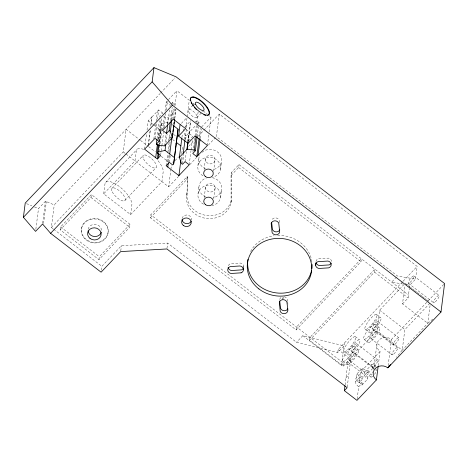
<?xml version="1.0" encoding="UTF-8"?>
<svg xmlns="http://www.w3.org/2000/svg" width="468" height="468" viewBox="0 0 468 468"><rect width="100%" height="100%" fill="white"/><g stroke="black" fill="none" stroke-linecap="round" stroke-linejoin="round"><path stroke-width="0.35" stroke-dasharray="2.34 1.75" d="M296.15 329.94L296.525 326.997L361.378 258.769L360.998 261.711L296.15 329.94L150.421 217.76L150.795 214.818L187.153 176.571L187.803 177.068L186.568 199.777A22.505 20.089 7.3 0 0 208.073 218.585A22.505 20.089 7.3 0 0 231.087 202.469L231.666 194.916L231.426 172.522L238.996 164.56L408.5 295.045M187.803 177.068L186.948 196.835A22.505 20.089 7.3 0 0 208.447 215.643A22.505 20.089 7.3 0 0 231.467 199.526M231.087 202.469L231.052 175.465L231.426 172.522M35.843 229.238L38.487 208.605L45.478 201.252L54.253 204.902L160.044 93.6M42.652 223.306L45.478 201.252M43.547 223.534L46.355 201.614M53.089 228.77L51.369 227.442L54.253 204.902M60.237 229.858L60.612 226.916L91.377 194.553L130.081 224.347L129.706 227.29L98.941 259.652L60.237 229.858L90.997 197.49L91.377 194.553M81.537 228.583L81.602 228.091M103.697 193.846L104.955 184.047A17.532 6.616 43.5 0 1 119.422 186.568A17.532 6.616 43.5 0 1 131.882 204.773L130.625 214.578L103.697 193.846L134.989 160.928L136.246 151.129A17.532 6.616 43.5 0 1 143.846 149.52M98.941 259.652L99.321 256.716L130.081 224.347M101.351 270.229L101.854 266.31L121.434 245.712L167.649 243.079L296.548 342.301L337.767 352.498L344.062 345.875L302.843 335.685L296.548 342.301M107.962 233.316A13.426 11.981 7.3 0 0 90.102 219.574A13.426 11.981 7.3 0 0 86.182 239.961A13.426 11.981 7.3 0 0 107.962 233.316L108.026 232.824A13.426 11.981 7.3 0 0 90.166 219.082A13.426 11.981 7.3 0 0 86.247 239.47A13.426 11.981 7.3 0 0 108.026 232.824M51.369 227.442L123.207 151.86L126.097 129.314L139.903 139.944M120.762 250.942L121.434 245.712M144.589 149.175L146.502 134.252M147.046 129.987L148.227 120.75L151.913 116.877L150.813 126.179M148.268 145.302L150.181 130.379M150.725 126.114L151.913 116.877M148.356 145.367L150.263 130.443M153.849 138.967L155.762 124.043M156.125 121.2L157.4 111.249M155.019 138.352L157.02 122.721M157.476 119.164L158.658 109.927L162.618 112.975L162.431 114.391M157.043 138.505L159.319 120.744M159.775 117.187L159.957 115.766L162.618 112.975M158.061 139.248L159.336 129.303M158.19 139.388L160.735 119.492M158.956 139.546L160.869 124.623L161.817 123.622L168.679 121.967M158.974 141.394L161.981 117.948M159.179 144.232L159.36 142.81M159.453 142.096L161.817 123.622M159.196 144.805L159.471 142.676M159.565 141.968L161.021 130.595L161.998 129.566L159.541 148.754M159.266 150.883L159.448 149.462M162.571 130.408L164.572 114.777M165.029 111.22L166.21 101.983L167.468 100.661M164.011 127.665L165.83 113.449M166.286 109.898L167.38 101.369M160.688 154.926L161.776 146.396M161.869 145.688L163.595 132.187M164.578 145.928L166.122 133.848M167.398 123.897L168.217 117.503L176.009 109.307L174.827 118.544M167.708 124.213L169.527 110.003M169.983 106.447L170.165 105.031L166.21 101.983M165.947 143.29L167.129 134.047M170.457 120.709L172.189 107.207M172.552 104.364L172.821 102.235L173.967 103.112L174.646 105.177M168.562 141.12L169.656 132.59M171.294 119.802L172.113 113.402M171.873 119.457L173.417 107.377M173.786 104.534L173.967 103.112M166.128 165.754L167.679 153.674M167.766 152.966L169.042 143.015M169.498 139.464L169.773 137.335L170.75 136.305L170.568 137.727M167.474 161.887L168.381 154.779M168.837 151.222L170.019 141.985M173.265 119.153L174.634 108.494M174.997 105.651L176.91 90.728L189.277 100.251L187.264 115.976M168.538 161.366L169.357 154.972M174.535 118.849L175.716 109.611M169.346 162.373L170.253 155.265M126.015 154.019L168.65 186.837L170.814 169.931M170.902 169.229L171.446 164.999M172.984 162.835L173.166 161.413M175.354 144.355L175.535 142.933M166.982 248.303L167.649 243.079M181.935 137.434L182.391 133.877M181.011 159.26L181.286 157.125M181.742 153.574L182.561 147.18M185.638 128.677L186.989 118.111M181.882 159.968L182.432 155.704M184.521 139.365L185.071 135.1L183.936 131.654M185.012 139.727L186.925 124.804M182.578 163.624L183.854 153.679M185.673 139.464L186.129 135.913L188.715 133.193L192.839 136.363L187.943 141.511M185.076 161.618L186.346 151.667M187.621 141.716L188.715 133.193M187.89 141.617L190.529 121.013M188.177 141.313L190.728 121.417M188.089 142.658L189.446 132.087L196.034 125.155M150.421 217.76L186.779 179.507L187.153 176.571M189.195 164.789L191.02 150.579M191.108 149.865L192.289 140.628M186.761 195.302L187.141 192.366M192.945 152.106L194.77 137.89M195.062 135.931L196.408 125.102M196.782 122.517L198.151 111.793M196.115 135.778L197.391 125.828M197.478 125.114L197.935 121.563L195.086 121.224M197.174 136.592L198.444 126.641M198.812 123.798L198.994 122.376L197.935 121.563M199.263 137.446L200.444 128.209M200.175 138.329L201.363 129.092M197.946 165.438L198.953 157.599M198.052 193.541L199.052 185.697M204.089 169.597L205.481 158.769M207.429 145.454L208.798 134.796M209.161 131.953L211.074 117.029L209.383 115.731M204.194 197.701L205.581 186.867M219.27 114.075L216.386 136.615L397.455 276.003L415.537 279.156L417.169 266.415L219.27 114.075L197.666 136.808M213.578 171.3L214.97 160.465A4.82 4.306 7.3 0 0 208.552 155.528A4.82 4.306 7.3 0 0 207.149 162.852A4.82 4.306 7.3 0 0 214.97 160.465M213.771 198.678L215.069 188.569A4.82 4.306 7.3 0 0 208.658 183.631A4.82 4.306 7.3 0 0 207.248 190.956A4.82 4.306 7.3 0 0 215.069 188.569M220.486 169.474L221.493 161.636M220.592 197.578L221.592 189.739M231.052 175.465L238.616 167.503L238.996 164.56M243.535 268.17L243.764 266.403M282.771 299.713L283.076 297.361M282.906 299.116L283.134 297.35M309.611 340.306L309.991 337.364L374.839 269.135L374.464 272.078L309.611 340.306L343.272 366.216L376.968 330.759L379.606 310.173L404.662 283.813M337.767 352.498L338.148 349.555L402.626 281.718M302.843 335.685L341.552 365.479L344.436 342.939M343.272 366.216L343.647 363.273L150.795 214.818M345.074 384.988L347.976 362.22L350.772 359.278L338.148 349.555M347.233 387.001L350.772 359.278M367.801 377.167L367.591 377.015A4.604 1.737 43.5 0 1 364.519 372.557A4.604 1.737 43.5 0 1 367.608 372.557L368.322 373.072L368.591 371.001L362.203 368.351L356.61 374.236L356.084 378.349L361.94 385.123L367.532 379.238L367.801 377.167L372.791 371.914M357.148 398.929L358.71 386.726L362.209 383.046L361.723 382.672A4.604 1.737 43.5 0 1 358.938 378.273A4.604 1.737 43.5 0 1 362.29 378.624L362.729 378.963L359.237 382.643L358.792 382.303A4.604 1.737 43.5 0 0 355.44 381.952A4.604 1.737 43.5 0 0 358.231 386.352L358.71 386.726M359.237 382.643L360.606 371.943L380.057 351.503A8.986 8.02 7.3 0 1 378.864 340.16A8.986 8.02 7.3 0 1 391.494 339.417L427.565 301.468M355.387 379.086L361.676 372.469L362.203 368.351M361.94 385.123L362.209 383.046M362.729 378.963L362.998 376.886L368.591 371.001M373.651 369.474L376.933 343.892M375.143 367.082L375.318 365.719L374.599 365.198A4.604 1.737 43.5 0 0 371.539 364.929A4.604 1.737 43.5 0 0 373.692 368.86M378.232 365.713L380.057 351.503M388.13 365.713L391.494 339.417M432.789 319.106L427.787 323.312L402.527 303.872L404.802 286.129M402.527 303.872L408.119 297.987L409.307 288.744M409.395 288.042L409.752 285.246L415.537 279.156M429.905 303.246L404.849 329.607L402.217 350.193L396.378 357.365M430.045 305.563L427.787 323.312L402.217 350.193L376.968 330.759M160.542 93.079L175.02 77.846M151.995 116.941L158.658 109.927M168.462 99.614L176.91 90.728M171.054 104.095L172.821 102.235M105.674 182.368L136.966 149.45M162.893 128.624L164.233 127.214L160.869 124.623M111.969 188.317L143.255 155.394M188.592 109.769L192.091 106.09M192.588 105.563L194.085 103.99M181.432 123.347L186.609 117.901M184.977 126.857L190.821 120.709M196.876 117.591L202.872 111.29M197.701 123.739L198.994 122.376M124.868 200.509L156.16 167.585M201.632 126.957L211.074 117.029M175.055 160.594L178.571 156.897M188.622 146.32L194.653 139.979M130.625 214.578L161.916 181.654L163.174 171.855A17.532 6.616 43.5 0 0 157.312 159.88M168.65 186.837L178.7 176.266M189.751 164.637L196.788 157.236M208.342 145.074L215.379 137.674M396.49 277.021L391.669 282.093L402.796 284.029M403.123 281.192L417.169 266.415M341.552 365.479L343.647 363.273M345.975 377.91L348.771 374.967M428.068 300.942L444.6 283.549M355.51 381.707L359.313 377.699M364.788 371.89L371.785 364.537M368.322 373.072L375.318 365.719M163.238 116.906L168.217 117.503M406.277 284.638L409.752 285.246M26.547 203.644L31.853 205.85M34.509 206.955L38.487 208.605M356.61 374.236L362.998 376.886M193.161 103.241L194.823 104.522M203.2 110.969L207.137 113.999M413.765 275.904L439.019 295.349M408.394 283.31L433.655 302.755M405.165 283.286L409.752 286.82M410.331 287.264L412.051 288.586M412.624 289.031L414.344 290.353M414.917 290.798L416.637 292.12M417.21 292.564L419.509 294.331M420.083 294.77L421.803 296.098M422.376 296.536L424.096 297.864M424.669 298.303L426.395 299.631M426.968 300.07L428.688 301.398M238.616 167.503L360.998 261.711M374.464 272.078L408.119 297.987M186.118 129.531L189.446 132.087M171.803 124.377L172.844 125.178M185.071 135.1L186.129 135.913M173.546 134.38L176.354 136.539M148.227 120.75L152.673 124.172M153.229 124.599L161.021 130.595M169.773 137.335L170.89 138.195M172.563 139.482L175.342 141.623M379.606 310.173L404.849 329.607M376.342 314.326L380.548 317.561M377.723 321.475L398.759 337.674M140.476 140.388L147.952 146.145M148.531 146.583L155.429 151.895M161.185 156.324L168.661 162.08M375.084 324.125L379.296 327.366M186.779 179.507L187.428 180.01M376.465 331.28L397.502 347.472M372.376 328.887L393.412 345.08M365.338 329.56L369.545 332.801M371.118 338.686L392.155 354.884M123.207 151.86L125.453 153.586M364.086 339.364L368.293 342.605M355.23 336.539L359.436 339.78M356.61 343.693L377.664 359.898M353.972 346.338L358.178 349.578M355.352 353.492L375.272 368.825M351.257 351.099L372.312 367.31M344.226 351.778L348.432 355.013M350.005 360.904L371.06 377.109M347.976 362.22L360.606 371.943M342.968 361.577L347.174 364.818M90.997 197.49L129.706 227.29M60.612 226.916L99.321 256.716M53.662 229.209L101.854 266.31M361.676 372.469L367.532 379.238M183.029 128.905L183.708 130.97M279.519 222.563L279.156 220.293A3.949 3.528 7.3 0 0 275.096 217.895A3.949 3.528 7.3 0 0 271.569 220.726M287.639 301.515L287.317 299.28A3.949 3.528 7.3 0 0 284.392 296.841M287.709 302.199L287.919 304.258M243.787 267.047L243.752 266.116A4.001 3.568 7.3 0 0 240.207 263.045L230.724 263.642A4.001 3.568 7.3 0 0 228.173 266.327M88.124 229.261A6.792 6.066 7.3 0 1 95.665 224.459A6.792 6.066 7.3 0 1 101.574 231.133M375.43 370.077A4.604 1.135 -52.4 0 1 376.611 370.609A4.604 1.135 -52.4 0 1 374.236 374.593M372.721 376.196A4.604 1.135 -52.4 0 1 371.844 374.137M202.866 175.81A11.454 10.226 7.3 0 1 201.234 159.921A11.454 10.226 7.3 0 1 218.884 162.238A11.454 10.226 7.3 0 1 213.18 177.167M201.924 152.363A11.454 10.226 7.3 0 1 220.083 154.686A11.454 10.226 7.3 0 1 213.045 169.615M205.44 168.796A11.454 10.226 7.3 0 1 199.836 155.066M182.081 218.462A4.82 4.306 7.3 0 1 187.639 215.087A4.82 4.306 7.3 0 1 191.57 220.165M279.712 299.438A3.949 3.528 7.3 0 1 281.42 297.256M316.017 261.46A3.949 3.528 7.3 0 1 318.415 258.722L328.296 258.12A3.949 3.528 7.3 0 1 331.514 262.279M250.591 251.48A32.286 28.817 7.3 0 1 274.125 235.755M277.6 235.457A32.286 28.817 7.3 0 1 311.887 261.799M203.481 204.212A11.454 10.226 7.3 0 1 201.334 188.025A11.454 10.226 7.3 0 1 219.293 190.809A11.454 10.226 7.3 0 1 212.139 205.557M212.256 177.676A11.454 10.226 7.3 0 1 221.75 187.604A11.454 10.226 7.3 0 1 213.145 197.712M205.54 196.899A11.454 10.226 7.3 0 1 198.9 187.024A11.454 10.226 7.3 0 1 206.359 178.01M188.779 112.039A5.698 2.147 43.5 0 0 196.361 117.872A5.698 2.147 43.5 0 0 193.062 111.132A5.698 2.147 43.5 0 0 188.779 112.039M351.661 359.986A4.604 1.135 -52.4 0 0 355.581 353.679A4.604 1.135 -52.4 0 0 350.789 357.926A4.604 1.135 -52.4 0 0 351.661 359.986M435.298 301.86A4.604 1.135 -52.4 0 0 439.247 295.542A4.604 1.135 -52.4 0 0 434.468 299.748A4.604 1.135 -52.4 0 0 435.298 301.86M395.068 344.161A4.604 1.135 -52.4 0 0 398.988 337.861A4.604 1.135 -52.4 0 0 394.196 342.102A4.604 1.135 -52.4 0 0 395.068 344.161M393.816 353.966A4.604 1.135 -52.4 0 0 397.736 347.66A4.604 1.135 -52.4 0 0 392.939 351.907A4.604 1.135 -52.4 0 0 393.816 353.966M410.044 282.415A4.604 1.135 -52.4 0 0 413.987 276.102A4.604 1.135 -52.4 0 0 409.207 280.309A4.604 1.135 -52.4 0 0 410.044 282.415M373.973 366.391A4.604 1.135 -52.4 0 0 377.892 360.085A4.604 1.135 -52.4 0 0 373.101 364.332A4.604 1.135 -52.4 0 0 373.973 366.391M112.261 191.851A8.874 3.346 43.5 0 0 124.067 200.942A8.874 3.346 43.5 0 0 118.925 190.441A8.874 3.346 43.5 0 0 112.261 191.851M143.553 158.933A8.874 3.346 43.5 0 0 155.358 168.018A8.874 3.346 43.5 0 0 150.216 157.523A8.874 3.346 43.5 0 0 143.553 158.933M374.031 327.969A4.604 1.135 -52.4 0 0 377.951 321.662A4.604 1.135 -52.4 0 0 373.16 325.909A4.604 1.135 -52.4 0 0 374.031 327.969M372.78 337.773A4.604 1.135 -52.4 0 0 376.699 331.467A4.604 1.135 -52.4 0 0 371.902 335.714A4.604 1.135 -52.4 0 0 372.78 337.773M352.919 350.181A4.604 1.135 -52.4 0 0 356.838 343.881A4.604 1.135 -52.4 0 0 352.041 348.128A4.604 1.135 -52.4 0 0 352.919 350.181M350.59 362.934A9.465 2.334 -52.4 0 0 358.652 349.965A9.465 2.334 -52.4 0 0 348.789 358.699A9.465 2.334 -52.4 0 0 350.59 362.934M346.384 359.693A9.465 2.334 -52.4 0 0 354.446 346.724A9.465 2.334 -52.4 0 0 344.583 355.458A9.465 2.334 -52.4 0 0 346.384 359.693M351.848 353.129A9.465 2.334 -52.4 0 0 359.91 340.166A9.465 2.334 -52.4 0 0 350.046 348.894A9.465 2.334 -52.4 0 0 351.848 353.129M347.636 349.888A9.465 2.334 -52.4 0 0 355.698 336.925A9.465 2.334 -52.4 0 0 345.84 345.659A9.465 2.334 -52.4 0 0 347.636 349.888M371.703 340.716A9.465 2.334 -52.4 0 0 379.764 327.752A9.465 2.334 -52.4 0 0 369.907 336.48A9.465 2.334 -52.4 0 0 371.703 340.716M367.497 337.481A9.465 2.334 -52.4 0 0 375.558 324.511A9.465 2.334 -52.4 0 0 365.701 333.245A9.465 2.334 -52.4 0 0 367.497 337.481M372.961 330.917A9.465 2.334 -52.4 0 0 381.022 317.947A9.465 2.334 -52.4 0 0 371.159 326.682A9.465 2.334 -52.4 0 0 372.961 330.917M368.755 327.676A9.465 2.334 -52.4 0 0 376.816 314.712A9.465 2.334 -52.4 0 0 366.953 323.441A9.465 2.334 -52.4 0 0 368.755 327.676"/><path stroke-width="0.7" d="M181.841 138.142L179.384 157.33L181.426 163.525L182.485 164.338L185.076 161.618L189.195 164.789L178.916 175.605L166.128 165.754L169.346 162.373L172.71 164.964L173.663 163.964L178.056 129.186L173.365 125.576M178.056 129.186L173.663 163.964M376.412 379.928A8.986 8.02 7.3 0 1 375.225 368.585A8.986 8.02 7.3 0 1 387.855 367.842L440.996 312.004L444.6 283.549L176.021 76.799L153.972 67.632L25.219 203.094L23.4 217.304L35.568 231.373L42.565 224.02L50.614 233.321L101.1 272.189L120.68 251.591L166.9 248.958L347.145 387.715L344.349 390.651L356.961 400.368L376.412 379.928L378.144 366.426M23.4 217.304L152.153 81.847L153.972 67.632M174.734 119.252L172.364 137.732L164.578 145.928L157.459 145.074L156.318 144.191L156.956 139.218M155.692 157.722L157.423 144.22M156.318 144.191L158.974 141.394L155.019 138.352L144.589 149.175L157.377 159.021L160.594 155.639L157.23 153.048L158.319 144.518M157.23 153.048L158.178 152.047L159.085 144.94M157.377 159.021L158.108 153.334M158.354 157.991L158.904 153.726M197.174 136.592L195.349 150.801L192.763 153.522L196.806 156.634L207.429 145.454L195.062 135.931L188.001 143.36L178.577 136.106L185.638 128.677L173.265 119.153L162.571 130.408L166.526 133.45L167.62 124.927M174.412 157.611L165.034 150.392L165.766 144.711M166.526 133.45L169.182 130.66L170.276 122.13M172.364 137.732L170.323 131.537L171.779 120.165M167.813 167.053L168.357 162.788M169.726 154.001L171.82 137.656M172.078 138.037L172.259 136.615M172.44 135.194L172.715 133.064M172.897 131.643L173.172 129.507M173.353 128.086L173.628 125.956M173.897 123.821L174.078 122.4M178.577 136.106L180.022 124.833M178.916 175.605L180.923 159.968M183.28 153.229L184.918 140.441M186.89 149.438L187.797 142.331M179.384 157.33L187.177 149.134L187.996 142.734M195.349 150.801L194.296 149.988L196.022 136.486M196.806 156.634L199.169 138.159M197.993 155.382L200.088 139.037M243.383 269.346L243.535 268.17M315.637 265.186L315.941 262.782M344.349 390.651L344.98 385.696M387.855 367.842L390.546 364.531M50.614 233.321L172.376 105.218L440.996 312.004M158.178 152.047L165.034 150.392M187.177 149.134L194.296 149.988M169.182 130.66L170.323 131.537M176.454 142.477L180.894 145.893M152.153 81.847L172.376 105.218M271.604 222.306L272.47 229.466A3.949 3.528 7.3 0 0 276.015 231.865A3.949 3.528 7.3 0 0 279.753 229.911M279.706 301.041L280.578 308.318A3.949 3.528 7.3 0 0 284.129 310.717A3.949 3.528 7.3 0 0 287.861 308.757M101.375 232.169A6.792 6.066 7.3 0 1 94.255 236.498A6.792 6.066 7.3 0 1 88.06 230.847M205.92 115.38A12.332 4.651 43.5 0 1 203.849 114.742M196.595 109.764A12.332 4.651 43.5 0 1 194.378 107.459M193.22 106.02A12.332 4.651 43.5 0 1 192.529 105.072M191.786 103.902A12.332 4.651 43.5 0 1 191.172 102.773M190.4 100.714A12.332 4.651 43.5 0 1 201.661 101.808A12.332 4.651 43.5 0 1 207.576 115.391M191.201 221.229A4.82 4.306 7.3 0 1 186.012 223.54A4.82 4.306 7.3 0 1 182.034 219.586M316.28 263.279A3.949 3.528 7.3 0 0 319.41 265.514L328.992 264.935A3.949 3.528 7.3 0 0 331.209 263.156M311.501 270.668A32.286 28.817 7.3 0 1 274.423 292.617A32.286 28.817 7.3 0 1 247.976 259.284M312.097 264.531A32.286 28.817 7.3 0 1 311.863 268.655M228.132 267.257A4.001 3.568 7.3 0 0 231.432 270.533L241.453 269.89A4.001 3.568 7.3 0 0 243.547 267.953M315.637 264.402L315.637 265.321A3.949 3.528 7.3 0 0 319.03 268.451L328.618 267.871A3.949 3.528 7.3 0 0 331.18 264.303A3.949 3.528 7.3 0 0 327.916 261.062L318.041 261.659A3.949 3.528 7.3 0 0 315.637 264.402M271.194 223.669L272.089 232.409A3.949 3.528 7.3 0 0 276.149 234.807A3.949 3.528 7.3 0 0 279.677 231.982L278.782 223.236A3.949 3.528 7.3 0 0 274.716 220.837A3.949 3.528 7.3 0 0 271.194 223.669M287.826 309.945L287.791 310.828A3.949 3.528 7.3 0 1 284.263 313.659A3.949 3.528 7.3 0 1 280.203 311.261L279.332 302.381A3.949 3.528 7.3 0 1 281.976 299.824L282.988 299.684A3.949 3.528 7.3 0 1 286.942 302.223L287.826 309.945M241.078 272.832L231.057 273.476A4.001 3.568 7.3 0 1 227.758 270.194A4.001 3.568 7.3 0 1 230.35 266.579L239.832 265.982A4.001 3.568 7.3 0 1 243.378 269.053L243.407 269.989A4.001 3.568 7.3 0 1 241.078 272.832M193.81 96.975L192.161 96.964A12.332 4.651 43.5 0 0 194.659 107.16L196.876 109.471A12.332 4.651 43.5 0 0 209.336 111.641A12.332 4.651 43.5 0 0 193.81 96.975M195.776 104.68A5.698 2.147 43.5 0 0 203.352 110.518A5.698 2.147 43.5 0 0 200.052 103.779A5.698 2.147 43.5 0 0 195.776 104.68M90.037 238.452A6.792 6.066 7.3 0 0 101.059 235.088A6.792 6.066 7.3 0 0 92.02 228.132A6.792 6.066 7.3 0 0 90.037 238.452M258.892 288.92A32.286 28.817 7.3 0 0 311.261 272.938A32.286 28.817 7.3 0 0 268.322 239.885A32.286 28.817 7.3 0 0 258.892 288.92M183.374 225.494A4.82 4.306 7.3 0 0 191.196 223.107A4.82 4.306 7.3 0 0 184.784 218.17A4.82 4.306 7.3 0 0 183.374 225.494M205.388 176.576A4.82 4.306 7.3 0 0 213.209 174.19A4.82 4.306 7.3 0 0 206.797 169.252A4.82 4.306 7.3 0 0 205.388 176.576M205.487 204.68A4.82 4.306 7.3 0 0 213.309 202.293A4.82 4.306 7.3 0 0 206.897 197.356A4.82 4.306 7.3 0 0 205.487 204.68"/></g></svg>
